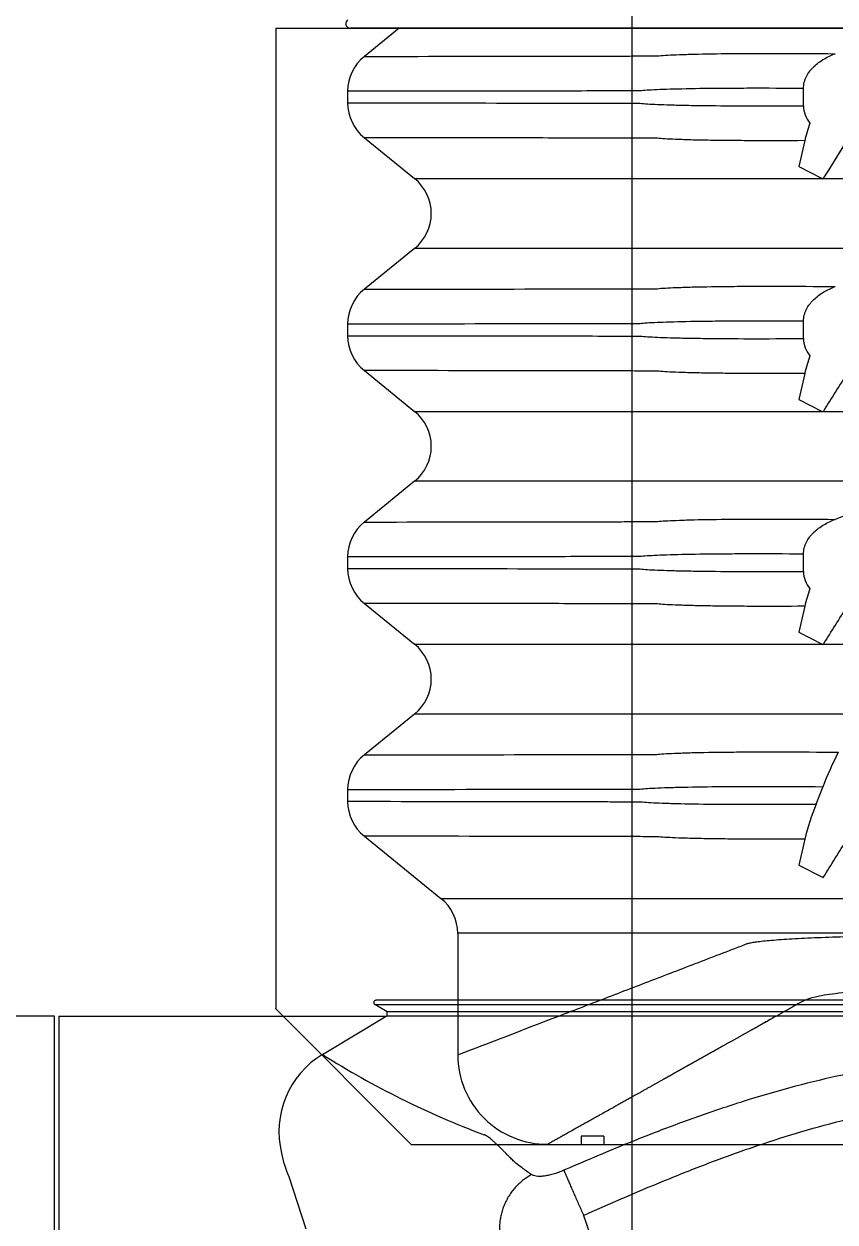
# Model space of a CAD drawing. Header units: millimetres. Extents: x -455371 to 117772, y -78417 to 116564.
# Drawn here: x -34849.2 to -34669.5, y 54006.8 to 54272.3 of the extents above; entities that cross this region are included whole.
import ezdxf

# ---------------------------------------------------------------- set-up
doc = ezdxf.new("R2010")
doc.units = ezdxf.units.MM
doc.layers.get('0').update_dxf_attribs({"color": 255})
doc.layers.add('BETON-STOP', color=141, linetype='Continuous')
doc.layers.add('Contorno-Cupolex', color=3, linetype='Continuous')
doc.layers.add('Cls', color=7, linetype='Continuous', lineweight=25)
doc.layers.add('quote', color=5, linetype='Continuous', lineweight=15)

# ---------------------------------------------------------------- blocks, each defined once
blk = doc.blocks.new('Cupolex H50')
at = {"layer": 'Contorno-Cupolex', "linetype": 'Continuous'}
for p, q in [((19700.469, 10220.428), (19700.195, 10220.592)), ((19721.008, 10220.685), (19700.221, 10220.685)), ((19693.208, 10220.335), (19700.449, 10220.335)), ((19693.208, 10220.335), (19693.208, 10213.095)), ((19699.037, 10219.487), (19700.449, 10220.335)), ((19700.449, 10220.335), (19700.457, 10220.335)), ((19700.457, 10220.335), (19700.469, 10220.342)), ((19700.469, 10220.342), (19700.469, 10220.428)), ((19748.808, 10220.335), (19741.568, 10220.335)), ((19748.808, 10212.618), (19748.808, 10220.335)), ((19698.294, 10216.79), (19698.67, 10215.632)), ((19721.008, 10163.635), (19699.654, 10163.635))]:
    blk.add_line(p, q, dxfattribs=at)
for centre, radius, start, end in [((19700.221, 10220.635), 0.0499, 89.2776, 239.0373), ((19700.061, 10217.783), 1.987, 120.9888, 193.9535), ((19709.452, 10235.968), 19.496, 237.7108, 249.4596), ((19700.078, 10217.634), 1.974, 189.6297, 205.3053), ((19785.223, 10241.937), 84.511, 197.92489, 201.36419), ((19699.653, 10163.735), 0.0998, 120.9627, 270.7224)]:
    blk.add_arc(centre, radius, start, end, dxfattribs=at)
for points, knots in [([(19700.195, 10220.592), (19701.725, 10220.592), (19703.259, 10220.592), (19705.177, 10220.592), (19705.561, 10220.592), (19706.136, 10220.592), (19706.328, 10220.592), (19706.544, 10220.592), (19706.568, 10220.592), (19706.616, 10220.592), (19706.639, 10220.592), (19706.72, 10220.592), (19706.792, 10220.592), (19707.058, 10220.592), (19707.312, 10220.592), (19707.781, 10220.592), (19707.952, 10220.592), (19708.325, 10220.592), (19708.527, 10220.592), (19709.174, 10220.592), (19709.65, 10220.592), (19710.429, 10220.592), (19710.702, 10220.592), (19711.259, 10220.592), (19711.543, 10220.592), (19712.122, 10220.592), (19712.417, 10220.592), (19713.019, 10220.592), (19713.327, 10220.592), (19713.787, 10220.592), (19713.941, 10220.592), (19714.127, 10220.592), (19714.16, 10220.592), (19714.192, 10220.592)], [0, 0, 0, 0, 0.5, 0.5, 0.625, 0.625, 0.6875, 0.6875, 0.6953125, 0.6953125, 0.703125, 0.703125, 0.71875, 0.71875, 0.75, 0.75, 0.765625, 0.765625, 0.78125, 0.78125, 0.8125, 0.8125, 0.828125, 0.828125, 0.84375, 0.84375, 0.859375, 0.859375, 0.875, 0.875, 0.8828125, 0.8828125, 0.8844651, 0.8844651, 0.8844651, 0.8844651]), ([(19721.008, 10220.428), (19720.363, 10220.428), (19719.718, 10220.428), (19718.428, 10220.428), (19717.783, 10220.428), (19716.492, 10220.428), (19715.847, 10220.428), (19714.88, 10220.428), (19714.556, 10220.428), (19713.913, 10220.428), (19713.591, 10220.428), (19712.952, 10220.428), (19712.639, 10220.428), (19712.024, 10220.428), (19711.722, 10220.428), (19711.13, 10220.428), (19710.838, 10220.428), (19710.284, 10220.428), (19710.017, 10220.428), (19709.258, 10220.428), (19708.791, 10220.428), (19708.202, 10220.428), (19708.022, 10220.428), (19707.695, 10220.428), (19707.548, 10220.428), (19707.166, 10220.428), (19706.998, 10220.428), (19706.8, 10220.428), (19706.698, 10220.428), (19706.497, 10220.428), (19706.397, 10220.428), (19706.196, 10220.428), (19706.096, 10220.428), (19705.795, 10220.428), (19705.594, 10220.428), (19705.192, 10220.428), (19704.992, 10220.428), (19704.389, 10220.428), (19703.988, 10220.428), (19703.185, 10220.428), (19702.784, 10220.428), (19701.744, 10220.428), (19701.106, 10220.428), (19700.469, 10220.428)], [0, 0, 0, 0, 0.032927, 0.032927, 0.065853, 0.065853, 0.09878, 0.09878, 0.115243, 0.115243, 0.131706, 0.131706, 0.14817, 0.14817, 0.164633, 0.164633, 0.181096, 0.181096, 0.197559, 0.197559, 0.230486, 0.230486, 0.246949, 0.246949, 0.263413, 0.263413, 0.296339, 0.296339, 0.329266, 0.329266, 0.362192, 0.362192, 0.395119, 0.395119, 0.460972, 0.460972, 0.526825, 0.526825, 0.658531, 0.658531, 0.790238, 0.790238, 1, 1, 1, 1]), ([(19700.469, 10220.342), (19701.106, 10220.342), (19701.744, 10220.342), (19702.784, 10220.342), (19703.185, 10220.342), (19703.988, 10220.342), (19704.389, 10220.342), (19704.992, 10220.342), (19705.192, 10220.342), (19705.594, 10220.342), (19705.795, 10220.342), (19706.096, 10220.342), (19706.196, 10220.342), (19706.397, 10220.342), (19706.497, 10220.342), (19706.698, 10220.342), (19706.8, 10220.342), (19706.998, 10220.342), (19707.166, 10220.342), (19707.548, 10220.342), (19707.695, 10220.342), (19708.022, 10220.342), (19708.202, 10220.342), (19708.791, 10220.342), (19709.258, 10220.342), (19710.017, 10220.342), (19710.284, 10220.342), (19710.838, 10220.342), (19711.13, 10220.342), (19711.722, 10220.342), (19712.024, 10220.342), (19712.639, 10220.342), (19712.952, 10220.342), (19713.591, 10220.342), (19713.913, 10220.342), (19714.556, 10220.342), (19714.88, 10220.342), (19715.847, 10220.342), (19716.492, 10220.342), (19717.783, 10220.342), (19718.428, 10220.342), (19719.718, 10220.342), (19720.363, 10220.342), (19721.008, 10220.342)], [0, 0, 0, 0, 0.209762, 0.209762, 0.341469, 0.341469, 0.473175, 0.473175, 0.539028, 0.539028, 0.604881, 0.604881, 0.637808, 0.637808, 0.670734, 0.670734, 0.703661, 0.703661, 0.736587, 0.736587, 0.753051, 0.753051, 0.769514, 0.769514, 0.802441, 0.802441, 0.818904, 0.818904, 0.835367, 0.835367, 0.85183, 0.85183, 0.868294, 0.868294, 0.884757, 0.884757, 0.90122, 0.90122, 0.934147, 0.934147, 0.967073, 0.967073, 1, 1, 1, 1]), ([(19721.008, 10219.339), (19719.605, 10219.347), (19718.202, 10219.36), (19716.448, 10219.382), (19716.098, 10219.387), (19715.572, 10219.394), (19715.396, 10219.396), (19715.046, 10219.401), (19714.87, 10219.404), (19714.608, 10219.408), (19714.52, 10219.409), (19714.344, 10219.412), (19714.256, 10219.413), (19714.121, 10219.414), (19714.076, 10219.414), (19713.986, 10219.414), (19713.941, 10219.414), (19713.806, 10219.413), (19713.716, 10219.411), (19713.266, 10219.398), (19712.907, 10219.376), (19712.368, 10219.325), (19712.189, 10219.305), (19711.831, 10219.259), (19711.652, 10219.233), (19711.117, 10219.148), (19710.765, 10219.08), (19709.714, 10218.851), (19709.026, 10218.662), (19708.006, 10218.34), (19707.669, 10218.227), (19706.999, 10217.989), (19706.666, 10217.865), (19705.676, 10217.481), (19705.024, 10217.208), (19704.378, 10216.925)], [0, 0, 0, 0, 0.25, 0.25, 0.3125, 0.3125, 0.34375, 0.34375, 0.375, 0.375, 0.390625, 0.390625, 0.40625, 0.40625, 0.414062, 0.414062, 0.421875, 0.421875, 0.4375, 0.4375, 0.5, 0.5, 0.53125, 0.53125, 0.5625, 0.5625, 0.625, 0.625, 0.75, 0.75, 0.8125, 0.8125, 0.875, 0.875, 1, 1, 1, 1]), ([(19704.814, 10215.927), (19705.448, 10216.212), (19706.084, 10216.487), (19707.045, 10216.876), (19707.367, 10217.003), (19708.013, 10217.245), (19708.338, 10217.362), (19709.314, 10217.692), (19709.97, 10217.889), (19710.963, 10218.13), (19711.295, 10218.201), (19711.798, 10218.293), (19711.966, 10218.321), (19712.302, 10218.372), (19712.47, 10218.394), (19712.975, 10218.452), (19713.311, 10218.479), (19713.733, 10218.498), (19713.817, 10218.501), (19713.944, 10218.504), (19713.986, 10218.505), (19714.07, 10218.507), (19714.112, 10218.507), (19714.239, 10218.508), (19714.326, 10218.508), (19714.501, 10218.508), (19714.589, 10218.508), (19714.853, 10218.508), (19715.029, 10218.508), (19715.381, 10218.508), (19715.557, 10218.509), (19716.084, 10218.51), (19716.436, 10218.511), (19718.195, 10218.519), (19719.602, 10218.53), (19721.008, 10218.547)], [0, 0, 0, 0, 0.125, 0.125, 0.1875, 0.1875, 0.25, 0.25, 0.375, 0.375, 0.4375, 0.4375, 0.46875, 0.46875, 0.5, 0.5, 0.5625, 0.5625, 0.578125, 0.578125, 0.585938, 0.585938, 0.59375, 0.59375, 0.609375, 0.609375, 0.625, 0.625, 0.65625, 0.65625, 0.6875, 0.6875, 0.75, 0.75, 1, 1, 1, 1]), ([(19703.661, 10216.828), (19703.587, 10216.878), (19703.518, 10216.928), (19703.389, 10217.025), (19703.33, 10217.073), (19703.25, 10217.143), (19703.224, 10217.167), (19703.189, 10217.201), (19703.177, 10217.213), (19703.16, 10217.23), (19703.154, 10217.235), (19703.143, 10217.247), (19703.138, 10217.252), (19703.122, 10217.269), (19703.112, 10217.281), (19703.096, 10217.298), (19703.09, 10217.304), (19703.079, 10217.315), (19703.074, 10217.321), (19703.062, 10217.332), (19703.057, 10217.338), (19703.046, 10217.349), (19703.04, 10217.355), (19703.029, 10217.365), (19703.024, 10217.371), (19703.013, 10217.381), (19703.008, 10217.386), (19702.983, 10217.411), (19702.963, 10217.43), (19702.934, 10217.458), (19702.924, 10217.467), (19702.905, 10217.485), (19702.896, 10217.494), (19702.869, 10217.519), (19702.851, 10217.535), (19702.817, 10217.566), (19702.801, 10217.581), (19702.769, 10217.609), (19702.754, 10217.622), (19702.724, 10217.645), (19702.709, 10217.656), (19702.68, 10217.676), (19702.666, 10217.685), (19702.645, 10217.696), (19702.639, 10217.7), (19702.628, 10217.705), (19702.625, 10217.706), (19702.618, 10217.709), (19702.615, 10217.71), (19702.612, 10217.712)], [0, 0, 0, 0, 0.125, 0.125, 0.25, 0.25, 0.3125, 0.3125, 0.34375, 0.34375, 0.359375, 0.359375, 0.375, 0.375, 0.40625, 0.40625, 0.421875, 0.421875, 0.4375, 0.4375, 0.453125, 0.453125, 0.46875, 0.46875, 0.484375, 0.484375, 0.5, 0.5, 0.5625, 0.5625, 0.59375, 0.59375, 0.625, 0.625, 0.6875, 0.6875, 0.75, 0.75, 0.8125, 0.8125, 0.875, 0.875, 0.9375, 0.9375, 0.96875, 0.96875, 0.984375, 0.984375, 1, 1, 1, 1]), ([(19704.378, 10216.925), (19704.338, 10216.907), (19704.298, 10216.891), (19704.218, 10216.862), (19704.178, 10216.849), (19704.12, 10216.833), (19704.101, 10216.828), (19704.064, 10216.819), (19704.046, 10216.814), (19703.992, 10216.804), (19703.959, 10216.798), (19703.911, 10216.793), (19703.896, 10216.791), (19703.866, 10216.789), (19703.852, 10216.789), (19703.811, 10216.789), (19703.786, 10216.79), (19703.742, 10216.796), (19703.723, 10216.801), (19703.688, 10216.812), (19703.674, 10216.82), (19703.661, 10216.828)], [0, 0, 0, 0, 0.125, 0.125, 0.25, 0.25, 0.3125, 0.3125, 0.375, 0.375, 0.5, 0.5, 0.5625, 0.5625, 0.625, 0.625, 0.75, 0.75, 0.875, 0.875, 1, 1, 1, 1])]:
    blk.add_open_spline(points, degree=3, knots=knots, dxfattribs=at)
for points, weights in [([(19704.378, 10216.925), (19704.482, 10216.669), (19704.814, 10215.927)], [1, 0.837824847312, 1]), ([(19703.661, 10216.828), (19702.746, 10216.329), (19702.99, 10215.343)], [1, 0.774238593566, 1])]:
    blk.add_rational_spline(points, weights, degree=2, dxfattribs=at)
blk = doc.blocks.new('*U2212')
at = {"xscale": 10.01836209701863, "yscale": 10.01836209701863, "zscale": 10.01836209701863}
for p in [(-197854.97, -101829.74), (-197296.95, -101829.74), (-197296.95, -102387.76)]:
    blk.add_blockref('Cupolex H50', p, dxfattribs=at)
blk = doc.blocks.new('*U2213')
at = {"layer": 'quote', "color": 0, "linetype": 'ByBlock', "lineweight": -2, "transparency": 16777216}
for p in [(2690, 0), (2690, -1345)]:
    blk.add_blockref('*U2212', p, dxfattribs=at)
blk = doc.blocks.new('Bs H50 tacca 5')
at = {"layer": 'BETON-STOP'}
for p, q in [((19753.708, 9985.2), (19753.708, 9963.521)), ((19753.708, 9985.2), (19799.708, 9985.2)), ((19756.433, 9985.2), (19755.663, 9984.575)), ((19755.293, 9983.802), (19755.293, 9983.547)), ((19765.377, 9983.484), (19765.377, 9983.866)), ((19755.663, 9982.774), (19756.775, 9981.873)), ((19765.404, 9982.711), (19765.277, 9982.136)), ((19765.277, 9982.136), (19765.792, 9981.872)), ((19765.813, 9981.862), (19765.792, 9981.872)), ((19765.819, 9981.872), (19765.813, 9981.862)), ((19756.775, 9980.327), (19755.663, 9979.425)), ((19755.293, 9978.652), (19755.293, 9978.397)), ((19765.377, 9978.334), (19765.377, 9978.716)), ((19755.663, 9977.624), (19756.775, 9976.723)), ((19765.404, 9977.561), (19765.277, 9976.986)), ((19765.277, 9976.986), (19765.792, 9976.722)), ((19765.813, 9976.712), (19765.792, 9976.722)), ((19765.819, 9976.722), (19765.813, 9976.712)), ((19756.775, 9975.177), (19755.663, 9974.275)), ((19755.293, 9973.502), (19755.293, 9973.247)), ((19765.377, 9973.184), (19765.377, 9973.566)), ((19755.663, 9972.474), (19756.775, 9971.573)), ((19765.404, 9972.411), (19765.277, 9971.836)), ((19765.277, 9971.836), (19765.792, 9971.572)), ((19765.813, 9971.562), (19765.792, 9971.572)), ((19765.819, 9971.572), (19765.813, 9971.562)), ((19756.775, 9970.027), (19755.663, 9969.125)), ((19755.293, 9968.352), (19755.293, 9968.097)), ((19765.657, 9968.036), (19765.803, 9968.413)), ((19755.663, 9967.324), (19757.358, 9965.95)), ((19765.404, 9967.261), (19765.277, 9966.686)), ((19765.277, 9966.686), (19765.813, 9966.412)), ((19757.358, 9965.95), (19776.708, 9965.95)), ((19776.708, 9965.177), (19757.728, 9965.177)), ((19757.728, 9965.177), (19757.728, 9962.488)), ((19753.708, 9963.509), (19753.708, 9963.521)), ((19756.708, 9960.5), (19753.708, 9963.509)), ((19760.958, 9960.689), (19760.458, 9960.689)), ((19760.458, 9960.689), (19760.458, 9960.5)), ((19760.958, 9960.689), (19760.958, 9960.5)), ((19760.458, 9960.5), (19756.708, 9960.5)), ((19760.958, 9960.5), (19760.458, 9960.5)), ((19776.458, 9960.5), (19760.958, 9960.5))]:
    blk.add_line(p, q, dxfattribs=at)
for centre, radius, start, end in [((19756.289, 9983.801), 0.996, 128.931, 179.9066), ((19756.289, 9983.548), 0.995, 180.0853, 231.0771), ((19766.01, 9983.498), 0.633, 181.2639, 218.8863), ((19769.73, 9981.664), 4.451, 161.1754, 166.4034), ((19735.412, 10001.276), 36.071, 327.4568, 328.8771), ((19756.152, 9981.1), 0.992, 308.8507, 51.1493), ((19756.289, 9978.651), 0.996, 128.931, 179.9066), ((19756.289, 9978.398), 0.995, 180.0853, 231.0771), ((19766.01, 9978.348), 0.633, 181.2639, 218.8863), ((19769.73, 9976.514), 4.451, 161.1754, 166.4034), ((19734.329, 9996.805), 37.349, 327.473, 328.9994), ((19756.152, 9975.95), 0.992, 308.8507, 51.1493), ((19770.872, 9962.346), 12.912, 106.0869, 111.8067), ((19756.289, 9973.501), 0.996, 128.931, 179.9066), ((19756.289, 9973.248), 0.995, 180.0853, 231.0771), ((19766.01, 9973.198), 0.633, 181.2639, 218.8863), ((19769.73, 9971.364), 4.451, 161.1754, 166.4034), ((19734.329, 9991.655), 37.349, 327.473, 328.9994), ((19756.152, 9970.8), 0.992, 308.8507, 51.1493), ((19756.289, 9968.351), 0.996, 128.931, 179.9066), ((19772.737, 9965.774), 7.42, 152.6401, 159.1643), ((19756.289, 9968.098), 0.995, 180.0853, 231.0771), ((19771.373, 9965.743), 6.159, 158.148, 165.7364), ((19734.508, 9986.395), 37.139, 327.4487, 329.0025), ((19756.733, 9965.175), 0.995, 0.0845, 51.0778), ((19759.709, 9962.492), 1.981, 180.1249, 270.3275)]:
    blk.add_arc(centre, radius, start, end, dxfattribs=at)
for points, degree, knots in [([(19755.663, 9984.575), (19756.924, 9984.575), (19758.188, 9984.578), (19760.084, 9984.581), (19760.716, 9984.582), (19761.506, 9984.583), (19761.663, 9984.584), (19761.9, 9984.584), (19761.979, 9984.584), (19762.078, 9984.584), (19762.097, 9984.584), (19762.138, 9984.585), (19762.161, 9984.588), (19762.239, 9984.596), (19762.302, 9984.6), (19762.45, 9984.608), (19762.535, 9984.611), (19762.729, 9984.618), (19762.838, 9984.622), (19763.196, 9984.631), (19763.473, 9984.635), (19763.944, 9984.639), (19764.111, 9984.64), (19764.464, 9984.641), (19764.65, 9984.641), (19765.227, 9984.64), (19765.638, 9984.638), (19766.075, 9984.634)], 3, [0, 0, 0, 0, 0.5, 0.5, 0.75, 0.75, 0.8125, 0.8125, 0.84375, 0.84375, 0.851563, 0.851563, 0.859375, 0.859375, 0.875, 0.875, 0.890625, 0.890625, 0.90625, 0.90625, 0.9375, 0.9375, 0.953125, 0.953125, 0.96875, 0.96875, 1, 1, 1, 1]), ([(19765.377, 9983.866), (19765.377, 9983.912), (19765.383, 9983.957), (19765.4, 9984.024), (19765.406, 9984.046), (19765.423, 9984.089), (19765.432, 9984.11), (19765.463, 9984.172), (19765.488, 9984.21), (19765.53, 9984.265), (19765.545, 9984.283), (19765.575, 9984.317), (19765.591, 9984.333), (19765.674, 9984.413), (19765.748, 9984.466), (19765.907, 9984.561), (19765.989, 9984.6), (19766.075, 9984.634)], 3, [0, 0, 0, 0, 0.125, 0.125, 0.1875, 0.1875, 0.25, 0.25, 0.375, 0.375, 0.4375, 0.4375, 0.5, 0.5, 0.75, 0.75, 1, 1, 1, 1]), ([(19765.377, 9983.866), (19764.954, 9983.868), (19764.559, 9983.869), (19764.009, 9983.868), (19763.832, 9983.868), (19763.499, 9983.865), (19763.342, 9983.864), (19762.901, 9983.859), (19762.645, 9983.853), (19762.32, 9983.843), (19762.223, 9983.84), (19762.052, 9983.832), (19761.979, 9983.829), (19761.853, 9983.82), (19761.802, 9983.813), (19761.72, 9983.81), (19761.682, 9983.812), (19761.564, 9983.811), (19761.486, 9983.811), (19761.251, 9983.811), (19761.094, 9983.81), (19760.31, 9983.809), (19759.682, 9983.808), (19757.8, 9983.805), (19756.545, 9983.802), (19755.293, 9983.802)], 3, [0, 0, 0, 0, 0.03125, 0.03125, 0.046875, 0.046875, 0.0625, 0.0625, 0.09375, 0.09375, 0.109375, 0.109375, 0.125, 0.125, 0.140625, 0.140625, 0.15625, 0.15625, 0.1875, 0.1875, 0.25, 0.25, 0.5, 0.5, 1, 1, 1, 1]), ([(19755.293, 9983.547), (19756.547, 9983.547), (19757.802, 9983.545), (19759.686, 9983.542), (19760.314, 9983.541), (19761.099, 9983.539), (19761.256, 9983.539), (19761.492, 9983.538), (19761.57, 9983.538), (19761.688, 9983.538), (19761.725, 9983.54), (19761.809, 9983.535), (19761.862, 9983.528), (19762.052, 9983.516), (19762.222, 9983.509), (19762.546, 9983.499), (19762.666, 9983.496), (19762.922, 9983.491), (19763.059, 9983.489), (19763.499, 9983.484), (19763.83, 9983.481), (19764.564, 9983.48), (19764.958, 9983.481), (19765.377, 9983.484)], 3, [0, 0, 0, 0, 0.5, 0.5, 0.75, 0.75, 0.8125, 0.8125, 0.84375, 0.84375, 0.859375, 0.859375, 0.875, 0.875, 0.90625, 0.90625, 0.921875, 0.921875, 0.9375, 0.9375, 0.96875, 0.96875, 1, 1, 1, 1]), ([(19765.404, 9982.711), (19764.995, 9982.709), (19764.614, 9982.708), (19764.087, 9982.71), (19763.919, 9982.711), (19763.605, 9982.714), (19763.458, 9982.715), (19763.184, 9982.72), (19763.057, 9982.722), (19762.822, 9982.728), (19762.714, 9982.732), (19762.425, 9982.742), (19762.282, 9982.749), (19762.156, 9982.762), (19762.134, 9982.765), (19762.094, 9982.765), (19762.075, 9982.765), (19762.017, 9982.765), (19761.978, 9982.765), (19761.862, 9982.765), (19761.785, 9982.765), (19761.552, 9982.766), (19761.397, 9982.766), (19760.622, 9982.768), (19760.001, 9982.769), (19758.141, 9982.772), (19756.901, 9982.774), (19755.663, 9982.774)], 3, [0, 0, 0, 0, 0.03125, 0.03125, 0.046875, 0.046875, 0.0625, 0.0625, 0.078125, 0.078125, 0.09375, 0.09375, 0.125, 0.125, 0.132812, 0.132812, 0.140625, 0.140625, 0.15625, 0.15625, 0.1875, 0.1875, 0.25, 0.25, 0.5, 0.5, 1, 1, 1, 1]), ([(19756.775, 9981.873), (19757.983, 9981.873), (19759.19, 9981.873), (19761.001, 9981.873), (19761.606, 9981.873), (19762.511, 9981.873), (19762.812, 9981.873), (19763.153, 9981.873), (19763.189, 9981.873), (19763.269, 9981.873), (19763.322, 9981.873), (19763.52, 9981.872), (19763.699, 9981.872), (19764.152, 9981.872), (19764.43, 9981.872), (19765.055, 9981.872), (19765.404, 9981.872), (19765.792, 9981.872)], 3, [0, 0, 0, 0, 0.5, 0.5, 0.75, 0.75, 0.875, 0.875, 0.890625, 0.890625, 0.90625, 0.90625, 0.9375, 0.9375, 0.96875, 0.96875, 1, 1, 1, 1]), ([(19765.819, 9981.872), (19766.196, 9981.872), (19766.595, 9981.872), (19767.226, 9981.872), (19767.441, 9981.872), (19767.884, 9981.872), (19768.11, 9981.872), (19768.789, 9981.872), (19769.249, 9981.873), (19769.947, 9981.873), (19770.181, 9981.873), (19770.647, 9981.873), (19770.88, 9981.873), (19772.978, 9981.873), (19774.843, 9981.873), (19776.708, 9981.873)], 3, [0, 0, 0, 0, 0.125, 0.125, 0.1875, 0.1875, 0.25, 0.25, 0.375, 0.375, 0.4375, 0.4375, 0.5, 0.5, 1, 1, 1, 1]), ([(19776.708, 9980.327), (19775.507, 9980.327), (19774.306, 9980.327), (19772.505, 9980.327), (19771.904, 9980.327), (19771.003, 9980.327), (19770.703, 9980.327), (19770.253, 9980.327), (19770.103, 9980.327), (19769.802, 9980.327), (19769.652, 9980.327), (19769.202, 9980.327), (19768.902, 9980.327), (19768.303, 9980.328), (19768.009, 9980.328), (19767.438, 9980.328), (19767.159, 9980.328), (19766.615, 9980.328), (19766.349, 9980.328), (19765.595, 9980.328), (19765.144, 9980.328), (19764.348, 9980.328), (19764.021, 9980.328), (19763.636, 9980.327), (19763.526, 9980.327), (19763.347, 9980.327), (19763.277, 9980.327), (19763.179, 9980.327), (19763.134, 9980.327), (19763.04, 9980.327), (19762.994, 9980.327), (19762.76, 9980.327), (19762.573, 9980.327), (19762.012, 9980.327), (19761.638, 9980.327), (19759.767, 9980.327), (19758.271, 9980.327), (19756.775, 9980.327)], 3, [0, 0, 0, 0, 0.0625, 0.0625, 0.09375, 0.09375, 0.109375, 0.109375, 0.117188, 0.117188, 0.125, 0.125, 0.140625, 0.140625, 0.15625, 0.15625, 0.171875, 0.171875, 0.1875, 0.1875, 0.21875, 0.21875, 0.25, 0.25, 0.265625, 0.265625, 0.28125, 0.28125, 0.296875, 0.296875, 0.3125, 0.3125, 0.375, 0.375, 0.5, 0.5, 1, 1, 1, 1]), ([(19755.663, 9979.425), (19756.924, 9979.425), (19758.188, 9979.428), (19760.084, 9979.431), (19760.716, 9979.432), (19761.506, 9979.433), (19761.663, 9979.434), (19761.9, 9979.434), (19761.979, 9979.434), (19762.078, 9979.434), (19762.097, 9979.434), (19762.138, 9979.435), (19762.161, 9979.438), (19762.239, 9979.446), (19762.302, 9979.45), (19762.45, 9979.458), (19762.535, 9979.461), (19762.729, 9979.468), (19762.838, 9979.472), (19763.196, 9979.481), (19763.473, 9979.485), (19763.944, 9979.489), (19764.111, 9979.49), (19764.464, 9979.491), (19764.65, 9979.491), (19765.227, 9979.49), (19765.638, 9979.488), (19766.075, 9979.484)], 3, [0, 0, 0, 0, 0.5, 0.5, 0.75, 0.75, 0.8125, 0.8125, 0.84375, 0.84375, 0.851562, 0.851562, 0.859375, 0.859375, 0.875, 0.875, 0.890625, 0.890625, 0.90625, 0.90625, 0.9375, 0.9375, 0.953125, 0.953125, 0.96875, 0.96875, 1, 1, 1, 1]), ([(19765.377, 9978.716), (19765.377, 9978.762), (19765.383, 9978.807), (19765.4, 9978.874), (19765.406, 9978.896), (19765.423, 9978.939), (19765.432, 9978.96), (19765.463, 9979.022), (19765.488, 9979.06), (19765.53, 9979.115), (19765.545, 9979.133), (19765.575, 9979.167), (19765.591, 9979.183), (19765.674, 9979.263), (19765.748, 9979.316), (19765.907, 9979.411), (19765.989, 9979.45), (19766.075, 9979.484)], 3, [0, 0, 0, 0, 0.125, 0.125, 0.1875, 0.1875, 0.25, 0.25, 0.375, 0.375, 0.4375, 0.4375, 0.5, 0.5, 0.75, 0.75, 1, 1, 1, 1]), ([(19765.377, 9978.716), (19764.954, 9978.718), (19764.559, 9978.719), (19764.009, 9978.718), (19763.832, 9978.718), (19763.499, 9978.715), (19763.342, 9978.714), (19762.901, 9978.709), (19762.645, 9978.703), (19762.32, 9978.693), (19762.223, 9978.69), (19762.052, 9978.682), (19761.979, 9978.679), (19761.853, 9978.67), (19761.802, 9978.663), (19761.72, 9978.66), (19761.682, 9978.662), (19761.564, 9978.661), (19761.486, 9978.661), (19761.251, 9978.661), (19761.094, 9978.66), (19760.31, 9978.659), (19759.682, 9978.658), (19757.8, 9978.655), (19756.545, 9978.652), (19755.293, 9978.652)], 3, [0, 0, 0, 0, 0.03125, 0.03125, 0.046875, 0.046875, 0.0625, 0.0625, 0.09375, 0.09375, 0.109375, 0.109375, 0.125, 0.125, 0.140625, 0.140625, 0.15625, 0.15625, 0.1875, 0.1875, 0.25, 0.25, 0.5, 0.5, 1, 1, 1, 1]), ([(19755.293, 9978.397), (19756.547, 9978.397), (19757.802, 9978.395), (19759.686, 9978.392), (19760.314, 9978.391), (19761.099, 9978.389), (19761.256, 9978.389), (19761.492, 9978.388), (19761.57, 9978.388), (19761.688, 9978.388), (19761.725, 9978.39), (19761.809, 9978.385), (19761.862, 9978.378), (19762.052, 9978.366), (19762.222, 9978.359), (19762.546, 9978.349), (19762.666, 9978.346), (19762.922, 9978.341), (19763.059, 9978.339), (19763.499, 9978.334), (19763.83, 9978.331), (19764.564, 9978.33), (19764.958, 9978.331), (19765.377, 9978.334)], 3, [0, 0, 0, 0, 0.5, 0.5, 0.75, 0.75, 0.8125, 0.8125, 0.84375, 0.84375, 0.859375, 0.859375, 0.875, 0.875, 0.90625, 0.90625, 0.921875, 0.921875, 0.9375, 0.9375, 0.96875, 0.96875, 1, 1, 1, 1]), ([(19765.404, 9977.561), (19764.995, 9977.559), (19764.614, 9977.558), (19764.087, 9977.56), (19763.919, 9977.561), (19763.605, 9977.564), (19763.458, 9977.565), (19763.184, 9977.57), (19763.057, 9977.572), (19762.822, 9977.578), (19762.714, 9977.582), (19762.425, 9977.592), (19762.282, 9977.599), (19762.156, 9977.612), (19762.134, 9977.615), (19762.094, 9977.615), (19762.075, 9977.615), (19762.017, 9977.615), (19761.978, 9977.615), (19761.862, 9977.615), (19761.785, 9977.615), (19761.552, 9977.616), (19761.397, 9977.616), (19760.622, 9977.618), (19760.001, 9977.619), (19758.141, 9977.622), (19756.901, 9977.624), (19755.663, 9977.624)], 3, [0, 0, 0, 0, 0.03125, 0.03125, 0.046875, 0.046875, 0.0625, 0.0625, 0.078125, 0.078125, 0.09375, 0.09375, 0.125, 0.125, 0.132813, 0.132813, 0.140625, 0.140625, 0.15625, 0.15625, 0.1875, 0.1875, 0.25, 0.25, 0.5, 0.5, 1, 1, 1, 1]), ([(19756.775, 9976.723), (19757.983, 9976.723), (19759.19, 9976.723), (19761.001, 9976.723), (19761.606, 9976.723), (19762.511, 9976.723), (19762.812, 9976.723), (19763.153, 9976.723), (19763.189, 9976.723), (19763.269, 9976.723), (19763.322, 9976.723), (19763.52, 9976.722), (19763.699, 9976.722), (19764.152, 9976.722), (19764.43, 9976.722), (19765.055, 9976.722), (19765.404, 9976.722), (19765.792, 9976.722)], 3, [0, 0, 0, 0, 0.5, 0.5, 0.75, 0.75, 0.875, 0.875, 0.890625, 0.890625, 0.90625, 0.90625, 0.9375, 0.9375, 0.96875, 0.96875, 1, 1, 1, 1]), ([(19765.819, 9976.722), (19766.196, 9976.722), (19766.595, 9976.722), (19767.226, 9976.722), (19767.441, 9976.722), (19767.884, 9976.722), (19768.11, 9976.722), (19768.789, 9976.722), (19769.249, 9976.723), (19769.947, 9976.723), (19770.181, 9976.723), (19770.647, 9976.723), (19770.88, 9976.723), (19772.978, 9976.723), (19774.843, 9976.723), (19776.708, 9976.723)], 3, [0, 0, 0, 0, 0.125, 0.125, 0.1875, 0.1875, 0.25, 0.25, 0.375, 0.375, 0.4375, 0.4375, 0.5, 0.5, 1, 1, 1, 1]), ([(19776.708, 9975.177), (19775.507, 9975.177), (19774.306, 9975.177), (19772.505, 9975.177), (19771.904, 9975.177), (19771.003, 9975.177), (19770.703, 9975.177), (19770.253, 9975.177), (19770.103, 9975.177), (19769.802, 9975.177), (19769.652, 9975.177), (19769.202, 9975.177), (19768.902, 9975.177), (19768.303, 9975.178), (19768.009, 9975.178), (19767.438, 9975.178), (19767.159, 9975.178), (19766.615, 9975.178), (19766.349, 9975.178), (19765.595, 9975.178), (19765.144, 9975.178), (19764.348, 9975.178), (19764.021, 9975.178), (19763.636, 9975.177), (19763.526, 9975.177), (19763.347, 9975.177), (19763.277, 9975.177), (19763.179, 9975.177), (19763.134, 9975.177), (19763.04, 9975.177), (19762.994, 9975.177), (19762.76, 9975.177), (19762.573, 9975.177), (19762.012, 9975.177), (19761.638, 9975.177), (19759.767, 9975.177), (19758.271, 9975.177), (19756.775, 9975.177)], 3, [0, 0, 0, 0, 0.0625, 0.0625, 0.09375, 0.09375, 0.109375, 0.109375, 0.117187, 0.117187, 0.125, 0.125, 0.140625, 0.140625, 0.15625, 0.15625, 0.171875, 0.171875, 0.1875, 0.1875, 0.21875, 0.21875, 0.25, 0.25, 0.265625, 0.265625, 0.28125, 0.28125, 0.296875, 0.296875, 0.3125, 0.3125, 0.375, 0.375, 0.5, 0.5, 1, 1, 1, 1]), ([(19755.663, 9974.275), (19756.924, 9974.275), (19758.188, 9974.278), (19760.084, 9974.281), (19760.716, 9974.282), (19761.506, 9974.283), (19761.663, 9974.284), (19761.9, 9974.284), (19761.979, 9974.284), (19762.078, 9974.284), (19762.097, 9974.284), (19762.138, 9974.285), (19762.161, 9974.288), (19762.239, 9974.296), (19762.302, 9974.3), (19762.45, 9974.308), (19762.535, 9974.311), (19762.729, 9974.318), (19762.838, 9974.322), (19763.196, 9974.331), (19763.473, 9974.335), (19763.944, 9974.339), (19764.111, 9974.34), (19764.464, 9974.341), (19764.65, 9974.341), (19765.227, 9974.34), (19765.638, 9974.338), (19766.075, 9974.334)], 3, [0, 0, 0, 0, 0.5, 0.5, 0.75, 0.75, 0.8125, 0.8125, 0.84375, 0.84375, 0.851563, 0.851563, 0.859375, 0.859375, 0.875, 0.875, 0.890625, 0.890625, 0.90625, 0.90625, 0.9375, 0.9375, 0.953125, 0.953125, 0.96875, 0.96875, 1, 1, 1, 1]), ([(19765.377, 9973.566), (19765.377, 9973.612), (19765.383, 9973.657), (19765.4, 9973.724), (19765.406, 9973.746), (19765.423, 9973.789), (19765.432, 9973.81), (19765.463, 9973.872), (19765.488, 9973.91), (19765.53, 9973.965), (19765.545, 9973.983), (19765.575, 9974.017), (19765.591, 9974.033), (19765.674, 9974.113), (19765.748, 9974.166), (19765.907, 9974.261), (19765.989, 9974.3), (19766.075, 9974.334)], 3, [0, 0, 0, 0, 0.125, 0.125, 0.1875, 0.1875, 0.25, 0.25, 0.375, 0.375, 0.4375, 0.4375, 0.5, 0.5, 0.75, 0.75, 1, 1, 1, 1]), ([(19765.377, 9973.566), (19764.954, 9973.568), (19764.559, 9973.569), (19764.009, 9973.568), (19763.832, 9973.568), (19763.499, 9973.565), (19763.342, 9973.564), (19762.901, 9973.559), (19762.645, 9973.553), (19762.32, 9973.543), (19762.223, 9973.54), (19762.052, 9973.532), (19761.979, 9973.529), (19761.853, 9973.52), (19761.802, 9973.513), (19761.72, 9973.51), (19761.682, 9973.512), (19761.564, 9973.511), (19761.486, 9973.511), (19761.251, 9973.511), (19761.094, 9973.51), (19760.31, 9973.509), (19759.682, 9973.508), (19757.8, 9973.505), (19756.545, 9973.502), (19755.293, 9973.502)], 3, [0, 0, 0, 0, 0.03125, 0.03125, 0.046875, 0.046875, 0.0625, 0.0625, 0.09375, 0.09375, 0.109375, 0.109375, 0.125, 0.125, 0.140625, 0.140625, 0.15625, 0.15625, 0.1875, 0.1875, 0.25, 0.25, 0.5, 0.5, 1, 1, 1, 1]), ([(19755.293, 9973.247), (19756.547, 9973.247), (19757.802, 9973.245), (19759.686, 9973.242), (19760.314, 9973.241), (19761.099, 9973.239), (19761.256, 9973.239), (19761.492, 9973.238), (19761.57, 9973.238), (19761.688, 9973.238), (19761.725, 9973.24), (19761.809, 9973.235), (19761.862, 9973.228), (19762.052, 9973.216), (19762.222, 9973.209), (19762.546, 9973.199), (19762.666, 9973.196), (19762.922, 9973.191), (19763.059, 9973.189), (19763.499, 9973.184), (19763.83, 9973.181), (19764.564, 9973.18), (19764.958, 9973.181), (19765.377, 9973.184)], 3, [0, 0, 0, 0, 0.5, 0.5, 0.75, 0.75, 0.8125, 0.8125, 0.84375, 0.84375, 0.859375, 0.859375, 0.875, 0.875, 0.90625, 0.90625, 0.921875, 0.921875, 0.9375, 0.9375, 0.96875, 0.96875, 1, 1, 1, 1]), ([(19765.404, 9972.411), (19764.995, 9972.409), (19764.614, 9972.408), (19764.087, 9972.41), (19763.919, 9972.411), (19763.605, 9972.414), (19763.458, 9972.415), (19763.184, 9972.42), (19763.057, 9972.422), (19762.822, 9972.428), (19762.714, 9972.432), (19762.425, 9972.442), (19762.282, 9972.449), (19762.156, 9972.462), (19762.134, 9972.465), (19762.094, 9972.465), (19762.075, 9972.465), (19762.017, 9972.465), (19761.978, 9972.465), (19761.862, 9972.465), (19761.785, 9972.465), (19761.552, 9972.466), (19761.397, 9972.466), (19760.622, 9972.468), (19760.001, 9972.469), (19758.141, 9972.472), (19756.901, 9972.474), (19755.663, 9972.474)], 3, [0, 0, 0, 0, 0.03125, 0.03125, 0.046875, 0.046875, 0.0625, 0.0625, 0.078125, 0.078125, 0.09375, 0.09375, 0.125, 0.125, 0.132812, 0.132812, 0.140625, 0.140625, 0.15625, 0.15625, 0.1875, 0.1875, 0.25, 0.25, 0.5, 0.5, 1, 1, 1, 1]), ([(19756.775, 9971.573), (19757.983, 9971.573), (19759.19, 9971.573), (19761.001, 9971.573), (19761.606, 9971.573), (19762.511, 9971.573), (19762.812, 9971.573), (19763.153, 9971.573), (19763.189, 9971.573), (19763.269, 9971.573), (19763.322, 9971.573), (19763.52, 9971.572), (19763.699, 9971.572), (19764.152, 9971.572), (19764.43, 9971.572), (19765.055, 9971.572), (19765.404, 9971.572), (19765.792, 9971.572)], 3, [0, 0, 0, 0, 0.5, 0.5, 0.75, 0.75, 0.875, 0.875, 0.890625, 0.890625, 0.90625, 0.90625, 0.9375, 0.9375, 0.96875, 0.96875, 1, 1, 1, 1]), ([(19765.819, 9971.572), (19766.196, 9971.572), (19766.595, 9971.572), (19767.226, 9971.572), (19767.441, 9971.572), (19767.884, 9971.572), (19768.11, 9971.572), (19768.789, 9971.572), (19769.249, 9971.573), (19769.947, 9971.573), (19770.181, 9971.573), (19770.647, 9971.573), (19770.88, 9971.573), (19772.978, 9971.573), (19774.843, 9971.573), (19776.708, 9971.573)], 3, [0, 0, 0, 0, 0.125, 0.125, 0.1875, 0.1875, 0.25, 0.25, 0.375, 0.375, 0.4375, 0.4375, 0.5, 0.5, 1, 1, 1, 1]), ([(19776.708, 9970.027), (19775.507, 9970.027), (19774.306, 9970.027), (19772.505, 9970.027), (19771.904, 9970.027), (19771.003, 9970.027), (19770.703, 9970.027), (19770.253, 9970.027), (19770.103, 9970.027), (19769.802, 9970.027), (19769.652, 9970.027), (19769.202, 9970.027), (19768.902, 9970.027), (19768.303, 9970.028), (19768.009, 9970.028), (19767.438, 9970.028), (19767.159, 9970.028), (19766.615, 9970.028), (19766.349, 9970.028), (19765.595, 9970.028), (19765.144, 9970.028), (19764.348, 9970.028), (19764.021, 9970.028), (19763.636, 9970.027), (19763.526, 9970.027), (19763.347, 9970.027), (19763.277, 9970.027), (19763.179, 9970.027), (19763.134, 9970.027), (19763.04, 9970.027), (19762.994, 9970.027), (19762.76, 9970.027), (19762.573, 9970.027), (19762.012, 9970.027), (19761.638, 9970.027), (19759.767, 9970.027), (19758.271, 9970.027), (19756.775, 9970.027)], 3, [0, 0, 0, 0, 0.0625, 0.0625, 0.09375, 0.09375, 0.109375, 0.109375, 0.117188, 0.117188, 0.125, 0.125, 0.140625, 0.140625, 0.15625, 0.15625, 0.171875, 0.171875, 0.1875, 0.1875, 0.21875, 0.21875, 0.25, 0.25, 0.265625, 0.265625, 0.28125, 0.28125, 0.296875, 0.296875, 0.3125, 0.3125, 0.375, 0.375, 0.5, 0.5, 1, 1, 1, 1]), ([(19755.663, 9969.125), (19756.927, 9969.125), (19758.192, 9969.128), (19760.091, 9969.131), (19760.724, 9969.132), (19761.516, 9969.133), (19761.674, 9969.134), (19761.911, 9969.134), (19761.99, 9969.134), (19762.089, 9969.134), (19762.108, 9969.134), (19762.151, 9969.136), (19762.175, 9969.14), (19762.256, 9969.147), (19762.321, 9969.151), (19762.474, 9969.159), (19762.561, 9969.162), (19762.76, 9969.169), (19762.872, 9969.173), (19763.236, 9969.181), (19763.517, 9969.185), (19763.996, 9969.189), (19764.165, 9969.19), (19764.522, 9969.191), (19764.71, 9969.191), (19765.292, 9969.19), (19765.707, 9969.187), (19766.148, 9969.183)], 3, [0, 0, 0, 0, 0.5, 0.5, 0.75, 0.75, 0.8125, 0.8125, 0.84375, 0.84375, 0.851563, 0.851563, 0.859375, 0.859375, 0.875, 0.875, 0.890625, 0.890625, 0.90625, 0.90625, 0.9375, 0.9375, 0.953125, 0.953125, 0.96875, 0.96875, 1, 1, 1, 1]), ([(19765.803, 9968.413), (19765.357, 9968.416), (19764.94, 9968.418), (19764.162, 9968.419), (19763.799, 9968.418), (19763.157, 9968.412), (19762.875, 9968.408), (19762.511, 9968.399), (19762.399, 9968.396), (19762.199, 9968.389), (19762.111, 9968.385), (19761.959, 9968.377), (19761.894, 9968.374), (19761.813, 9968.366), (19761.789, 9968.363), (19761.747, 9968.361), (19761.728, 9968.362), (19761.629, 9968.362), (19761.55, 9968.361), (19761.312, 9968.361), (19761.153, 9968.361), (19760.361, 9968.359), (19759.727, 9968.358), (19757.826, 9968.355), (19756.558, 9968.352), (19755.293, 9968.352)], 3, [0, 0, 0, 0, 0.03125, 0.03125, 0.0625, 0.0625, 0.09375, 0.09375, 0.109375, 0.109375, 0.125, 0.125, 0.140625, 0.140625, 0.148437, 0.148437, 0.15625, 0.15625, 0.1875, 0.1875, 0.25, 0.25, 0.5, 0.5, 1, 1, 1, 1]), ([(19755.293, 9968.097), (19756.555, 9968.097), (19757.819, 9968.095), (19759.716, 9968.092), (19760.349, 9968.091), (19761.139, 9968.089), (19761.297, 9968.089), (19761.534, 9968.088), (19761.613, 9968.088), (19761.732, 9968.088), (19761.768, 9968.088), (19761.869, 9968.078), (19761.931, 9968.074), (19762.075, 9968.066), (19762.158, 9968.062), (19762.348, 9968.055), (19762.455, 9968.052), (19762.807, 9968.042), (19763.08, 9968.038), (19763.546, 9968.034), (19763.711, 9968.033), (19764.059, 9968.031), (19764.243, 9968.031), (19764.815, 9968.031), (19765.223, 9968.033), (19765.657, 9968.036)], 3, [0, 0, 0, 0, 0.5, 0.5, 0.75, 0.75, 0.8125, 0.8125, 0.84375, 0.84375, 0.859375, 0.859375, 0.875, 0.875, 0.890625, 0.890625, 0.90625, 0.90625, 0.9375, 0.9375, 0.953125, 0.953125, 0.96875, 0.96875, 1, 1, 1, 1]), ([(19765.404, 9967.261), (19764.995, 9967.259), (19764.614, 9967.258), (19764.087, 9967.26), (19763.919, 9967.261), (19763.605, 9967.264), (19763.458, 9967.265), (19763.184, 9967.27), (19763.057, 9967.272), (19762.822, 9967.278), (19762.714, 9967.282), (19762.425, 9967.292), (19762.282, 9967.299), (19762.156, 9967.312), (19762.134, 9967.315), (19762.094, 9967.315), (19762.075, 9967.315), (19762.017, 9967.315), (19761.978, 9967.315), (19761.862, 9967.315), (19761.785, 9967.315), (19761.552, 9967.316), (19761.397, 9967.316), (19760.622, 9967.318), (19760.001, 9967.319), (19758.141, 9967.322), (19756.901, 9967.324), (19755.663, 9967.324)], 3, [0, 0, 0, 0, 0.03125, 0.03125, 0.046875, 0.046875, 0.0625, 0.0625, 0.078125, 0.078125, 0.09375, 0.09375, 0.125, 0.125, 0.132813, 0.132813, 0.140625, 0.140625, 0.15625, 0.15625, 0.1875, 0.1875, 0.25, 0.25, 0.5, 0.5, 1, 1, 1, 1]), ([(19757.728, 9962.488), (19758.451, 9962.766), (19759.54, 9963.184), (19760.995, 9963.743), (19762.092, 9964.165), (19763.006, 9964.516), (19763.645, 9964.762), (19763.943, 9964.876), (19764.068, 9964.924), (19764.114, 9964.942), (19764.147, 9964.955), (19764.187, 9964.964), (19764.236, 9964.974), (19764.29, 9964.983), (19764.408, 9965), (19764.65, 9965.026), (19765.107, 9965.058), (19765.682, 9965.086), (19766.574, 9965.115), (19767.641, 9965.131), (19768.794, 9965.13), (19769.485, 9965.123), (19769.975, 9965.114), (19770.357, 9965.108), (19771.026, 9965.097), (19772.172, 9965.078), (19774.13, 9965.046), (19775.706, 9965.02), (19776.708, 9965.004)], 3, [0, 0, 0, 0, 0.247753, 0.372985, 0.498218, 0.623451, 0.686067, 0.717375, 0.725202, 0.729131, 0.732712, 0.736995, 0.741519, 0.744877, 0.748234, 0.763673, 0.77975, 0.795578, 0.811398, 0.843021, 0.858859, 0.874812, 0.879946, 0.885054, 0.895272, 0.915707, 0.946359, 1, 1, 1, 1]), ([(19776.708, 9964.007), (19769.763, 9963.998), (19769.72, 9963.998), (19769.349, 9963.997), (19769.003, 9963.992), (19768.661, 9963.987), (19768.328, 9963.977), (19767.995, 9963.968), (19767.683, 9963.955), (19767.373, 9963.941), (19767.094, 9963.924), (19766.816, 9963.908), (19766.575, 9963.888), (19766.334, 9963.868), (19766.136, 9963.845), (19765.939, 9963.822), (19765.791, 9963.798), (19765.644, 9963.774), (19765.545, 9963.748), (19765.495, 9963.735), (19765.459, 9963.721), (19765.44, 9963.715), (19765.425, 9963.708), (19765.412, 9963.702), (19765.399, 9963.695), (19765.396, 9963.693), (19765.387, 9963.688), (19765.38, 9963.684), (19765.373, 9963.68), (19765.37, 9963.679), (19765.343, 9963.663), (19765.32, 9963.651), (19765.282, 9963.629), (19765.18, 9963.572), (19765.039, 9963.493), (19764.797, 9963.357), (19764.554, 9963.221), (19764.481, 9963.18), (19763.583, 9962.677), (19762.824, 9962.252), (19761.641, 9961.588), (19759.903, 9960.614), (19759.72, 9960.512)], 2, [0, 0, 0, 0.127885, 0.127885, 0.143871, 0.143871, 0.159857, 0.159857, 0.175842, 0.175842, 0.191828, 0.191828, 0.207814, 0.207814, 0.223799, 0.223799, 0.239785, 0.239785, 0.255771, 0.255771, 0.263764, 0.263764, 0.26776, 0.26776, 0.271757, 0.271757, 0.273755, 0.273755, 0.275753, 0.275753, 0.279749, 0.279749, 0.287742, 0.287742, 0.319714, 0.319714, 0.383656, 0.383656, 0.511542, 0.511542, 0.767313, 0.767313, 1, 1, 1])]:
    blk.add_open_spline(points, degree=degree, knots=knots, dxfattribs=at)
blk = doc.blocks.new('*U2205')
at = {"xscale": 10.01836209701863, "yscale": 10.01836209701863, "zscale": 10.01836209701863}
blk.add_blockref('Bs H50 tacca 5', (-197851.21, -99911.62), dxfattribs=at)
blk = doc.blocks.new('*U2206')
at = {"layer": 'quote', "color": 0, "linetype": 'ByBlock', "lineweight": -2, "transparency": 16777216}
blk.add_blockref('*U2205', (2690, 0), dxfattribs=at)

msp = doc.modelspace()

# ---------------------------------------------------------------- linework, layer by layer
at = {"layer": 'Cls'}
msp.add_lwpolyline([(-37639.5, 52822.48), (-37639.5, 54972.48), (-34714.5, 54972.48), (-34714.5, 52822.48)], dxfattribs=at)

# ---------------------------------------------------------------- block references
at = {"layer": 'quote'}
for name, p in [('*U2213', (-37528.22, 54836.2)), ('*U2206', (-37531.98, 54147.69))]:
    msp.add_blockref(name, p, dxfattribs=at)

doc.saveas('drawing.dxf')
